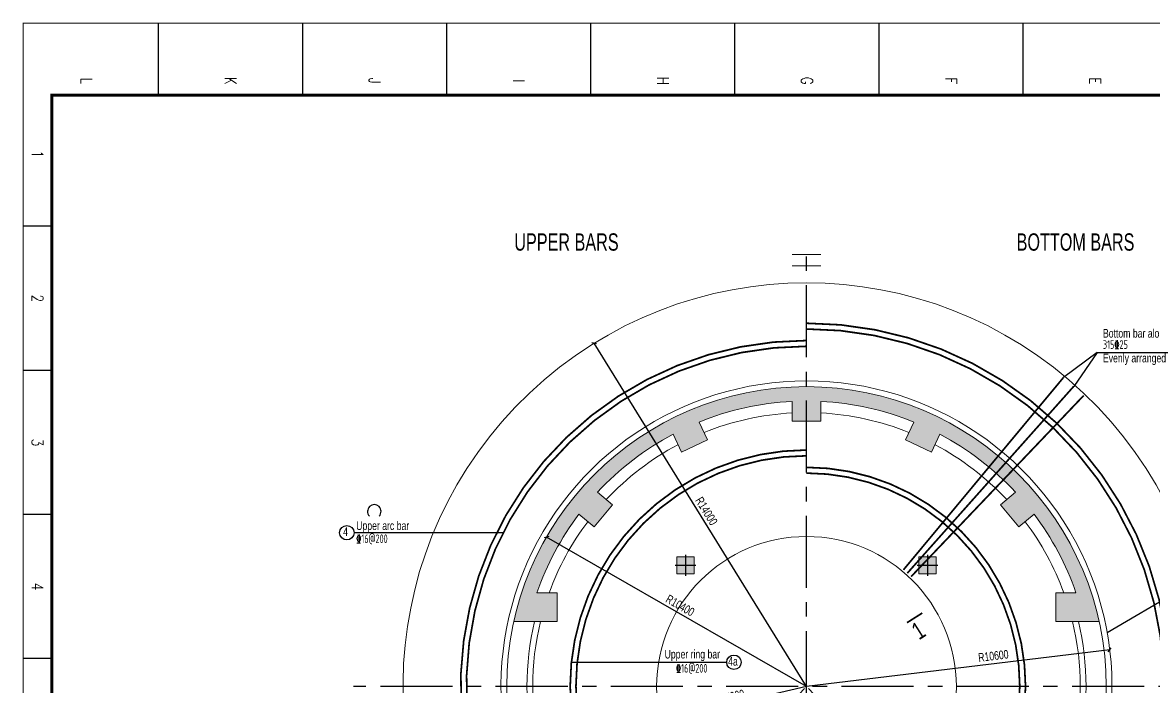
# Model space of a CAD drawing. Extents: x -84745 to 85, y -317996 to 13282.
# Drawn here: x -84149 to -44913, y -70797 to -47767 of the extents above; entities that cross this region are included whole.
import ezdxf
from ezdxf.enums import TextEntityAlignment as Align

# ---------------------------------------------------------------- set-up
doc = ezdxf.new("R2010")
doc.units = 0
doc.header["$LTSCALE"] = 2000
doc.header["$MEASUREMENT"] = 0
doc.linetypes.add('CENTER', pattern=[2, 1.25, -0.25, 0.25, -0.25])
doc.layers.get('0').update_dxf_attribs({"linetype": 'CONTINUOUS'})
doc.layers.get('DEFPOINTS').update_dxf_attribs({"linetype": 'CONTINUOUS'})
for name, color, linetype in [('6', 1, 'CONTINUOUS'), ('LABEL_PM', 7, 'CONTINUOUS'), ('S_01', 3, 'CONTINUOUS'), ('S_02_AXIS', 151, 'CENTER'), ('S_05_DIMS', 7, 'CONTINUOUS'), ('S_07_LSHOW', 6, 'CONTINUOUS'), ('S_08_HATCH', 9, 'CONTINUOUS'), ('TK', 1, 'CONTINUOUS')]:
    doc.layers.add(name, color=color, linetype=linetype)
doc.layers.add('S_01_OUTL', color=3, linetype='CONTINUOUS', lineweight=0)
doc.layers.add('S_04_TEXT', color=2, linetype='CONTINUOUS', lineweight=0)
doc.styles.add('FS', font='kstxt.shx', dxfattribs={"width": 0.75, "bigfont": 'kshz.shx'})
doc.styles.add('KS', font='kstxt.shx', dxfattribs={"width": 0.75, "bigfont": 'kshz.shx'})
doc.styles.add('TK-HZ', font='txt.shx', dxfattribs={"width": 0.8, "bigfont": 'hztxt.shx'})
doc.styles.add('样3', font='tssdeng.shx', dxfattribs={"width": 0.7, "height": 300, "bigfont": 'tssdchn.shx'})
doc.dimstyles.new('KSDIM1', dxfattribs={"dimtxt": 300, "dimasz": 120, "dimexe": 200, "dimexo": 100, "dimgap": 100, "dimtad": 1, "dimdec": 0, "dimzin": 14, "dimdsep": 46, "dimtxsty": 'KS', "dimblk1": 'OBLIQUE', "dimblk2": 'OBLIQUE', "dimsah": 1, "dimcen": -900, "dimclrd": 7, "dimclre": 7, "dimclrt": 2, "dimazin": 3, "dimtfac": 1, "dimtdec": 0, "dimtix": 1, "dimtmove": 2, "dimatfit": 2, "dimfxl": 1, "dimtolj": 1, "dimtzin": 14, "dimlwd": -3, "dimarcsym": 0})

# ---------------------------------------------------------------- blocks, each defined once
blk = doc.blocks.new('A1-1')
at = {"layer": 'TK', "color": 7}
for p, q in [((2500, 34700), (0, 34700)), ((2500, 29700), (0, 29700)), ((2500, 24700), (0, 24700)), ((2500, 19700), (0, 19700)), ((2500, 14700), (0, 14700)), ((2500, 9700), (0, 9700)), ((2500, 4700), (0, 4700)), ((7050, 1000), (7050, 0)), ((12050, 1000), (12050, 0)), ((17050, 1000), (17050, 0)), ((22050, 1000), (22050, 0))]:
    blk.add_line(p, q, dxfattribs=at)
for points, const_width in [([(0, 0), (84100, 0), (84100, 59400), (0, 59400)], 35), ([(2500, 1000), (83100, 1000), (83100, 58400), (2500, 58400)], 100)]:
    blk.add_lwpolyline(points, close=True, dxfattribs=dict(at, const_width=const_width))
at = {"layer": 'TK', "color": 7, "style": 'TK-HZ', "width": 0.75}
for s, p in [('E', (2000, 37200)), ('F', (2000, 32200)), ('G', (2000, 27200)), ('H', (2000, 22200)), ('I', (2000, 17200)), ('J', (2000, 12200)), ('K', (2000, 7200)), ('L', (2000, 2200)), ('1', (4550, 500)), ('2', (9550, 500)), ('3', (14550, 500)), ('4', (19550, 500))]:
    blk.add_text(s, height=400, dxfattribs=at).set_placement(p, align=Align.MIDDLE_CENTER)
blk = doc.blocks.new('_OBLIQUE')
at = {"color": 1}
blk.add_line((-0.5, -0.5), (0.5, 0.5), dxfattribs=at)
blk = doc.blocks.new('*D151')
at = {"layer": 'DEFPOINTS', "color": 0, "transparency": 16777216}
for p in [(-65967, -65616), (-56950, -70797)]:
    blk.add_point(p, dxfattribs=at)
at = {"layer": 'S_05_DIMS', "color": 7, "lineweight": -3, "transparency": 16777216}
blk.add_line((-56950, -70797), (-65967, -65616), dxfattribs=at)
at = {"layer": 'S_05_DIMS', "color": 7, "linetype": 'ByBlock', "lineweight": -3, "transparency": 16777216, "xscale": 120, "yscale": 120, "zscale": 120, "rotation": 150.1200263337986}
blk.add_blockref('_OBLIQUE', (-65967, -65616), dxfattribs=at)
at = {"layer": 'S_05_DIMS', "color": 2, "transparency": 16777216, "insert": (-61334, -67990), "char_height": 300, "attachment_point": 5, "rotation": 330.12, "style": 'KS'}
blk.add_mtext('\\A1;R10400', dxfattribs=at)
blk = doc.blocks.new('*D152')
at = {"layer": 'DEFPOINTS', "color": 0, "transparency": 16777216}
for p in [(-56950, -70797), (-62014, -71979)]:
    blk.add_point(p, dxfattribs=at)
at = {"layer": 'S_05_DIMS', "color": 7, "lineweight": -3, "transparency": 16777216}
blk.add_line((-56950, -70797), (-62014, -71979), dxfattribs=at)
at = {"layer": 'S_05_DIMS', "color": 7, "linetype": 'ByBlock', "lineweight": -3, "transparency": 16777216, "xscale": 120, "yscale": 120, "zscale": 120, "rotation": 193.1307914309726}
blk.add_blockref('_OBLIQUE', (-62014, -71979), dxfattribs=at)
at = {"layer": 'S_05_DIMS', "color": 2, "transparency": 16777216, "insert": (-59539, -71145), "char_height": 300, "attachment_point": 5, "rotation": 13.1308, "style": 'KS'}
blk.add_mtext('\\A1;R5200', dxfattribs=at)
blk = doc.blocks.new('*D153')
at = {"layer": 'DEFPOINTS', "color": 0, "transparency": 16777216}
for p in [(-64318, -58893), (-56950, -70797)]:
    blk.add_point(p, dxfattribs=at)
at = {"layer": 'S_05_DIMS', "color": 7, "lineweight": -3, "transparency": 16777216}
blk.add_line((-56950, -70797), (-64318, -58893), dxfattribs=at)
at = {"layer": 'S_05_DIMS', "color": 7, "linetype": 'ByBlock', "lineweight": -3, "transparency": 16777216, "xscale": 120, "yscale": 120, "zscale": 120, "rotation": 121.7566481055303}
blk.add_blockref('_OBLIQUE', (-64318, -58893), dxfattribs=at)
at = {"layer": 'S_05_DIMS', "color": 2, "transparency": 16777216, "insert": (-60421, -64714), "char_height": 300, "attachment_point": 5, "rotation": 301.7566, "style": 'KS'}
blk.add_mtext('\\A1;R14000', dxfattribs=at)
blk = doc.blocks.new('*D157')
at = {"layer": 'DEFPOINTS', "color": 0, "transparency": 16777216}
for p in [(-56950, -70797), (-56950, -70797), (-57380, -72460), (-64250, -78483), (-49650, -78483)]:
    blk.add_point(p, dxfattribs=at)
at = {"layer": 'S_05_DIMS', "color": 7, "lineweight": -3, "transparency": 16777216}
blk.add_arc((-56950, -70797), 1717, 226.4743, 313.5257, dxfattribs=at)
at = {"layer": 'S_05_DIMS', "color": 7, "linetype": 'ByBlock', "lineweight": -3, "transparency": 16777216, "xscale": 120, "yscale": 120, "zscale": 120}
for p, rotation in [((-58132, -72043), 136.4743495898798), ((-55767, -72043), 43.52565041012024)]:
    blk.add_blockref('_OBLIQUE', p, dxfattribs=dict(at, rotation=rotation))
at = {"layer": 'S_05_DIMS', "color": 2, "transparency": 16777216, "insert": (-56950, -72265), "char_height": 300, "attachment_point": 5, "style": 'KS'}
blk.add_mtext('\\A1;87.05%%d', dxfattribs=at)
blk = doc.blocks.new('*D161')
at = {"layer": 'DEFPOINTS', "color": 0, "transparency": 16777216}
for p in [(-46426, -69531), (-56950, -70797)]:
    blk.add_point(p, dxfattribs=at)
at = {"layer": 'S_05_DIMS', "color": 7, "lineweight": -3, "transparency": 16777216}
blk.add_line((-46426, -69531), (-56950, -70797), dxfattribs=at)
at = {"layer": 'S_05_DIMS', "color": 7, "linetype": 'ByBlock', "lineweight": -3, "transparency": 16777216, "xscale": 120, "yscale": 120, "zscale": 120, "rotation": 6.859958052986769}
blk.add_blockref('_OBLIQUE', (-46426, -69531), dxfattribs=at)
at = {"layer": 'S_05_DIMS', "color": 2, "transparency": 16777216, "insert": (-50466, -69740), "char_height": 300, "attachment_point": 5, "rotation": 6.86, "style": 'KS'}
blk.add_mtext('\\A1;R10600', dxfattribs=at)
blk = doc.blocks.new('jxZ_W600XH600')
at = {"layer": 'S_07_LSHOW'}
blk.add_hatch(color=256, dxfattribs=at).paths.add_polyline_path([(-294, 294), (294, 294), (294, -294), (-294, -294)])
at = {"layer": 'S_01_OUTL'}
blk.add_lwpolyline([(-300, 300), (300, 300), (300, -300), (-300, -300), (-300, 300)], dxfattribs=at)
at = {"layer": 'S_02_AXIS'}
for p, q in [((360, 0), (-360, 0)), ((0, 360), (0, -360))]:
    blk.add_line(p, q, dxfattribs=at)

msp = doc.modelspace()

# ---------------------------------------------------------------- hatches: boundary and pattern name
at = {"layer": 'S_08_HATCH'}
h = msp.add_hatch(color=6, dxfattribs=at)
h.dxf.hatch_style = 1
h.paths.add_polyline_path([(-66385.188, -68547.361), (-65603.443, -68547.361), (-65603.443, -67547.361), (-66089.087, -67547.361), (-66301.086, -67547.361, -0.078440306), (-64845.305, -64824.907), (-64691.896, -64953.632), (-64318.752, -65266.737), (-63675.964, -64500.692), (-64049.108, -64187.588), (-64202.517, -64058.862, -0.084016658), (-61581.484, -62047.673), (-61496.851, -62229.171), (-61290.991, -62670.638), (-60384.683, -62248.02), (-60590.543, -61806.553), (-60675.177, -61625.055, -0.084016658), (-57449.749, -60909.995), (-57449.749, -61110.256), (-57449.749, -61597.361), (-56449.749, -61597.361), (-56449.749, -61110.256), (-56449.749, -60909.995, -0.084016658), (-53224.322, -61625.055), (-53308.956, -61806.553), (-53514.815, -62248.02), (-52608.507, -62670.638), (-52402.648, -62229.171), (-52318.014, -62047.673, -0.084016658), (-49696.982, -64058.862), (-49850.39, -64187.588), (-50223.534, -64500.692), (-49580.747, -65266.737), (-49207.603, -64953.632), (-49054.194, -64824.907, -0.078440306), (-47598.412, -67547.361), (-47810.411, -67547.361), (-48296.055, -67547.361), (-48296.055, -68547.361), (-47514.311, -68547.361), (-46796.055, -68547.361, 0.80266355), (-67103.443, -68547.361)])

# ---------------------------------------------------------------- linework, layer by layer
for p, q in [((-46860.928, -59209.283), (-48033.992, -60081.351)), ((-46860.928, -59209.283), (-47677.757, -60388.049)), ((-46860.928, -59209.283), (-42802.67, -59209.283)), ((-67476.709, -65466.027), (-72648.857, -65466.027)), ((-65107.072, -69961.847), (-59717.541, -69961.847))]:
    msp.add_line(p, q)
for centre in [(-72898.857, -65466.027), (-59467.541, -69961.847)]:
    msp.add_circle(centre, 250)
at = {"layer": '6', "const_width": 60}
for points in [[(-56949.749, -58197.361, -0.674567934), (-48198.534, -79862.472)], [(-56949.749, -58397.361, -0.677244763), (-48403.242, -79781.637)], [(-56949.749, -58797.361, 0.682918157), (-65084.661, -79619.107)], [(-56949.749, -58997.361, 0.685928252), (-64877.683, -79537.376)], [(-56949.749, -62597.361, 1), (-56949.749, -78997.361)], [(-56949.749, -62797.361, 1), (-56949.749, -78797.361)], [(-56949.749, -63197.361, -1), (-56949.749, -78397.361)], [(-56949.749, -63397.361, -1), (-56949.749, -78197.361)]]:
    msp.add_lwpolyline(points, format="xyb", dxfattribs=at)
for points in [[(-53585.554, -66753.873), (-48033.992, -60081.351)], [(-53451.135, -66869.601), (-47677.757, -60388.049)], [(-53320.695, -66989.794), (-47332.065, -60706.585)]]:
    msp.add_lwpolyline(points, dxfattribs=at)
at = {"layer": 'LABEL_PM'}
msp.add_line((-46516.682, -68923.568), (-42104.248, -66330.607), dxfattribs=at)
at = {"layer": 'S_01'}
msp.add_arc((-71945.527, -64725.772), 235.5, 316.0334496, 223.9665504, dxfattribs=at)
at = {"layer": 'S_01_OUTL'}
for p, q in [((-56448.868, -55809.067), (-57449.168, -55808.421)), ((-56449.124, -56206.067), (-57449.424, -56205.421)), ((-57449.749, -61597.361), (-57449.749, -60909.995)), ((-56449.749, -61597.361), (-56449.749, -60909.995)), ((-56449.749, -61597.361), (-57449.749, -61597.361)), ((-60675.177, -61625.055), (-60384.683, -62248.02)), ((-53224.322, -61625.055), (-53514.815, -62248.02)), ((-61581.484, -62047.673), (-61290.991, -62670.638)), ((-61290.991, -62670.638), (-60384.683, -62248.02)), ((-52608.507, -62670.638), (-53514.815, -62248.02)), ((-52318.014, -62047.673), (-52608.507, -62670.638)), ((-63675.964, -64500.692), (-64202.517, -64058.862)), ((-50223.534, -64500.692), (-49696.982, -64058.862)), ((-64318.752, -65266.737), (-63675.964, -64500.692)), ((-49580.747, -65266.737), (-50223.534, -64500.692)), ((-64318.752, -65266.737), (-64845.305, -64824.907)), ((-49580.747, -65266.737), (-49054.194, -64824.907)), ((-65603.443, -67547.361), (-66301.086, -67547.361)), ((-65603.443, -68547.361), (-65603.443, -67547.361)), ((-48296.055, -68547.361), (-48296.055, -67547.361)), ((-48296.055, -67547.361), (-47598.412, -67547.361)), ((-65603.443, -68547.361), (-67103.443, -68547.361)), ((-48296.055, -68547.361), (-46796.055, -68547.361))]:
    msp.add_line(p, q, dxfattribs=at)
msp.add_lwpolyline([(-53461.472, -68587.375, 60, 60, 0), (-52933.511, -68252.887, 0, 0, 0)], format="xyseb", dxfattribs=at)
for radius in [10400, 5200]:
    msp.add_circle((-56949.749, -70797.361), radius, dxfattribs=at)
for radius, start, end in [(14000, 319.8434878, 220.1565122), (10600, 313.5256504, 226.4743496), (9900, 92.8949579, 112.1050421), (9900, 67.8949579, 87.1050421), (9500, 93.0169613, 111.9830387), (9500, 68.0169613, 86.9830387), (9900, 117.8949579, 137.1050421), (9900, 42.8949579, 62.1050421), (9500, 118.0169613, 136.9830387), (9500, 43.0169613, 61.9830387), (9900, 142.8949579, 160.8354167), (9500, 143.0169613, 159.9948099), (9500, 20.0051901, 36.9830387), (9900, 19.1645833, 37.1050421), (9700, 166.5875802, 193.4124198), (9500, 166.2997665, 193.7002335), (9500, 346.2997665, 13.7002335), (9700, 346.5875802, 13.4124198)]:
    msp.add_arc((-56949.749, -70797.361), radius, start, end, dxfattribs=at)
at = {"layer": 'S_02_AXIS'}
for p, q in [((-56949.749, -111377.813), (-56949.749, -55584.736)), ((-41236.177, -70797.361), (-72663.321, -70797.361)), ((-64249.749, -78483.062), (-56949.749, -70797.361)), ((-49649.749, -78483.062), (-56949.749, -70797.361))]:
    msp.add_line(p, q, dxfattribs=at)

# ---------------------------------------------------------------- block references
for p in [(-61149.749, -66597.361), (-52749.749, -66597.361)]:
    msp.add_blockref('jxZ_W600XH600', p)
at = {"layer": 'TK', "color": 7, "rotation": 270}
msp.add_blockref('A1-1', (-84131.526, -47784.187), dxfattribs=at)

# ---------------------------------------------------------------- texts
for s, style, width, p in [('Bottom bar along arc A ', 'FS', 0.75, (-46662.888, -58696.569)), ('315%%13225 ', '样3', 0.7, (-46662.888, -59086.569)), ('Evenly arranged', 'FS', 0.75, (-46662.888, -59555.969)), ('Upper arc bar', 'FS', 0.75, (-72574.609, -65371.796)), ('4', 'FS', 0.75, (-73028.001, -65582.811)), ('%%13216@200', '样3', 0.7, (-72574.609, -65824.955)), ('Upper ring bar', 'FS', 0.75, (-61872.881, -69829.477)), ('4a', 'FS', 0.75, (-59667.243, -70078.631)), ('%%13216@200', '样3', 0.7, (-61479.859, -70320.774))]:
    msp.add_text(s, height=300, dxfattribs=dict(style=style, width=width)).set_placement(p)
at = {"layer": 'S_01', "style": 'KS', "width": 0.7}
for s, p in [('UPPER BARS', (-67088.971, -55679.084)), ('BOTTOM BARS', (-49659.067, -55679.084))]:
    msp.add_text(s, height=600, dxfattribs=at).set_placement(p)
at = {"layer": 'S_04_TEXT', "style": 'KS', "width": 0.75}
msp.add_text('1', height=600, rotation=32.3561598, dxfattribs=at).set_placement((-53066.424, -68859.303), align=Align.MIDDLE_CENTER)

# ---------------------------------------------------------------- dimensions: what is measured, and where the dimension line sits
at = {"layer": 'S_05_DIMS'}
for mpoint, picture, middle in [((-64318.125, -58893.284), '*D153', (-60421.365, -64713.744)), ((-65967.287, -65616.24), '*D151', (-61333.972, -67990.033)), ((-62013.79, -71978.669), '*D152', (-59538.563, -71144.551))]:
    dim = msp.add_radius_dim(center=(-56949.749, -70797.361), mpoint=mpoint, dimstyle='KSDIM1', override={"dimzin": 8}, dxfattribs=at)
    dim.commit()
    dim.dimension.update_dxf_attribs({"geometry": picture, "text_midpoint": middle})
dim = msp.add_radius_dim(center=(-56949.749, -70797.361), mpoint=(-46425.634, -69531.265), dimstyle='KSDIM1', override={"dimzin": 8}, dxfattribs=at)
dim.commit()
dim.dimension.update_dxf_attribs({"geometry": '*D161', "text_midpoint": (-50466.321, -69740.458), "dimtype": 164})
dim = msp.add_angular_dim_2l(base=(-57379.996, -72459.977), line1=((-49649.749, -78483.062), (-56949.749, -70797.361)), line2=((-64249.749, -78483.062), (-56949.749, -70797.361)), dimstyle='KSDIM1', override={"dimzin": 8}, dxfattribs=at)
dim.commit()
dim.dimension.update_dxf_attribs({"geometry": '*D157', "text_midpoint": (-56949.749, -72264.744)})

doc.saveas('drawing.dxf')
